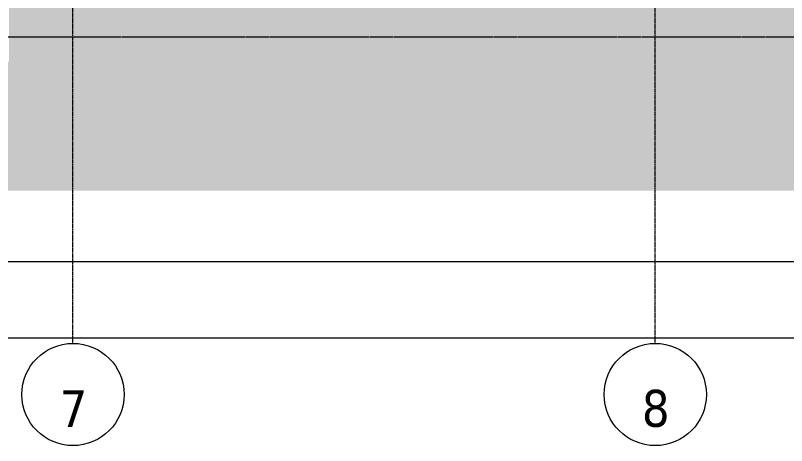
# Model space of a CAD drawing. Header units: millimetres. Extents: x 26124 to 258712, y -8723 to 35400.
# Drawn here: x 68343 to 79203, y -7761 to -1700 of the extents above; entities that cross this region are included whole.
import ezdxf

# ---------------------------------------------------------------- set-up
doc = ezdxf.new("R2010")
doc.units = ezdxf.units.MM
doc.linetypes.add('Centre', pattern=[31.75, 6.35, -4.7625, 15.875, -4.7625])
doc.linetypes.add('Grid Line', pattern=[22.225, 12.7, -3.175, 3.175, -3.175])
for name, color, linetype, lineweight in [('A-ANNO-DIMS', 211, 'Continuous', 9), ('A-ANNO-DIMS-160', 211, 'Continuous', 9), ('A-DETL-GENF-2', 9, 'Continuous', 9), ('A-FLOR-LEVL-2', 51, 'Centre', 9), ('S-GRID-1', 1, 'Grid Line', 9), ('S-GRID-IDEN', 1, 'Continuous', 9)]:
    doc.layers.add(name, color=color, linetype=linetype, lineweight=lineweight)
doc.styles.add('Tahoma_B_1', font='tahomabd.ttf', dxfattribs={"height": 520})
doc.styles.add('UTM Avo', font='', dxfattribs={"width": 0.9, "height": 400})
doc.styles.get('UTM Avo').set_extended_font_data('UTM Avo')
doc.dimstyles.new('1_Dim_chi_tiet_2_5', dxfattribs={"dimscale": 304.8, "dimtxt": 399.720379, "dimasz": 0.629921, "dimexe": 0.524934, "dimexo": 0.0625, "dimgap": 0.052493, "dimtad": 1, "dimdec": 0, "dimrnd": 5, "dimzin": 0, "dimdsep": 46, "dimtxsty": 'UTM Avo', "dimblk1": 'OBLIQUE', "dimblk2": 'OBLIQUE', "dimsah": 1, "dimcen": 0.09, "dimdle": 0.524934, "dimazin": 0, "dimtfac": 1, "dimtdec": 4, "dimtix": 1, "dimtmove": 0, "dimatfit": 3, "dimfxl": 1.049869, "dimfxlon": 1, "dimtvp": 1, "dimtolj": 1, "dimtzin": 0, "dimarcsym": 2})

# ---------------------------------------------------------------- blocks, each defined once
blk = doc.blocks.new('Grid - M_Grid Head - Circle-353313-TKCS_MẶT CẮT 3')
at = {"layer": 'S-GRID-IDEN'}
blk.add_circle((33653, -7041), 720, dxfattribs=at)
blk = doc.blocks.new('DIMBLOCK62-TKCS_MẶT CẮT 3')
at = {"layer": 'A-ANNO-DIMS-160'}
for p, q in [((54953, -4849), (54953, -5329)), ((54953, -5169), (54953, -4849)), ((105953, -4849), (105953, -5329)), ((105953, -5169), (105953, -4849)), ((54953, -5169), (105953, -5169))]:
    blk.add_line(p, q, dxfattribs=at)
at = {"layer": 'A-ANNO-DIMS-160', "lineweight": 25}
for p, q in [((54953, -5169), (55049, -5073)), ((105953, -5169), (106049, -5073)), ((54953, -5169), (54857, -5265)), ((105953, -5169), (105857, -5265))]:
    blk.add_line(p, q, dxfattribs=at)
at = {"layer": 'A-ANNO-DIMS-160', "color": 0, "insert": (79768, -4649), "char_height": 400, "width": 1643.29, "attachment_point": 1, "line_spacing_factor": 1.110334, "style": 'UTM Avo'}
blk.add_mtext('51000', dxfattribs=at)
blk = doc.blocks.new('_Oblique')
at = {"color": 0, "linetype": 'ByBlock', "lineweight": -2}
blk.add_line((-0.5, -0.5), (0.5, 0.5), dxfattribs=at)
blk = doc.blocks.new('DIMBLOCK70-TKCS_MẶT CẮT 3')
at = {"layer": 'A-ANNO-DIMS-160'}
for p, q in [((33653, -5923), (33653, -6403)), ((33653, -6243), (33653, -5923)), ((127253, -5923), (127253, -6403)), ((127253, -6243), (127253, -5923)), ((33493, -6243), (127413, -6243))]:
    blk.add_line(p, q, dxfattribs=at)
at = {"layer": 'A-ANNO-DIMS-160', "lineweight": 25}
for p, q in [((33653, -6243), (33749, -6147)), ((127253, -6243), (127349, -6147)), ((33653, -6243), (33557, -6339)), ((127253, -6243), (127157, -6339))]:
    blk.add_line(p, q, dxfattribs=at)
at = {"layer": 'A-ANNO-DIMS-160', "color": 0, "insert": (79768, -5724), "char_height": 400, "width": 1643.29, "attachment_point": 1, "line_spacing_factor": 1.110334, "style": 'UTM Avo'}
blk.add_mtext('93600', dxfattribs=at)

msp = doc.modelspace()

# ---------------------------------------------------------------- hatches: boundary and pattern name
at = {"layer": 'A-DETL-GENF-2'}
h = msp.add_hatch(dxfattribs=at)
h.set_pattern_fill('FP_49', color=256, style=0, pattern_type=2)
h.set_pattern_definition([(0, (80880.3, 14125), (774.192, 774.192), [774.192, -774.192]), (0, (80880.3, 14415.3), (774.192, 774.192), [774.192, -774.192]), (0, (80880.3, 14705.64), (774.192, 774.192), [774.192, -774.192]), (90, (80977.1, 14802.4), (-774.192, 774.192), [774.192, -774.192]), (90, (81267.4, 14802.4), (-774.192, 774.192), [774.192, -774.192]), (90, (81557.7, 14802.4), (-774.192, 774.192), [774.192, -774.192])])
h.paths.add_polyline_path([(28793.1, -4170.1), (132433, -4170.1), (132433, -222.8), (129793.4, -74.5), (127252.6, -74.5), (127252.6, -2750), (126852.6, -2750), (126852.6, -2350), (122902.6, -2350), (122902.6, -2750), (122502.6, -2750), (122502.6, -2350), (116502.6, -2350), (116502.6, -2750), (116102.7, -2750), (116102.7, -2350), (112952.6, -2350), (112952.6, -2750), (112652.6, -2750), (112652.6, -2350), (107852.5, -2350), (107852.5, -2750), (107452.5, -2750), (107452.5, 800), (68252.6, 800), (68252.6, -2350), (53452.6, -2350), (53452.6, -2750), (53052.6, -2750), (53052.6, -2350), (44852.6, -2350), (44852.6, -2750), (44452.6, -2750), (44452.6, -2350), (38402.6, -2350), (38402.6, -2750), (38002.6, -2750), (38002.6, -2350), (34052.6, -2350), (34052.6, -2750), (33652.6, -2750), (33652.6, -74.5), (31103.6, -74.5), (28473.7, -222.8), (28473.7, -4170.1), (28517.9, -4170.1)])

# ---------------------------------------------------------------- linework, layer by layer
at = {"layer": 'A-FLOR-LEVL-2'}
msp.add_line((26123.8, -2000), (132120.6, -2000), dxfattribs=at)
at = {"layer": 'S-GRID-1'}
for p, q in [((69152.6, -2320.6), (69152.6, 30285.9)), ((77352.6, -2320.6), (77352.6, 30285.9)), ((69152.6, -6320.6), (69152.6, -2320.6)), ((77352.6, -6320.6), (77352.6, -2320.6))]:
    msp.add_line(p, q, dxfattribs=at)

# ---------------------------------------------------------------- block references
at = {"layer": 'S-GRID-IDEN'}
for p in [(35500, 0), (43700, 0)]:
    msp.add_blockref('Grid - M_Grid Head - Circle-353313-TKCS_MẶT CẮT 3', p, dxfattribs=at)

# ---------------------------------------------------------------- dimensions: what is measured, and where the dimension line sits
at = {"layer": 'A-ANNO-DIMS'}
for base, p1, p2, override, picture, middle in [((105952.6, -5168.9), (54952.6, -4848.9), (105952.6, -4848.9), {"dimpost": '<>', "dimfxl": 51000}, 'DIMBLOCK62-TKCS_MẶT CẮT 3', (80452.6, -4945.9)), ((127252.6, -6243.3), (33652.6, -5923.3), (127252.6, -5923.3), {"dimpost": '<>', "dimfxl": 93600}, 'DIMBLOCK70-TKCS_MẶT CẮT 3', (80452.6, -6020.3))]:
    dim = msp.add_linear_dim(base=base, p1=p1, p2=p2, dimstyle='1_Dim_chi_tiet_2_5', override=override, dxfattribs=at)
    dim.commit()
    dim.dimension.update_dxf_attribs({"geometry": picture, "text_midpoint": middle})

# ---------------------------------------------------------------- next in the draw order: texts
at = {"layer": 'S-GRID-IDEN', "char_height": 520, "width": 465.6, "attachment_point": 5, "line_spacing_factor": 0.996129, "style": 'Tahoma_B_1', "bg_fill": 3, "box_fill_scale": 1.25, "bg_fill_color": 256, "bg_fill_true_color": 13158600, "bg_fill_transparency": 0}
for s, insert in [('\\pt2031.9988,4063.9976,6096.0016,8128.0004,10159.9992,12191.998,14224.002,16256.0008,18287.9996,20319.9984,22352.0024,24384.0012,26416,28447.9988,30479.9976,32512.0016,34544.0004,36575.9992,38607.998,40640.002,42672.0008,44703.9996,46735.9984,48768.0024,50800.0012,52832,54863.9988,56895.9976,58928.0016,60960.0004,62991.9992,65023.998;7', (69160.1, -7240.3)), ('\\pt2031.9988,4063.9976,6096.0016,8128.0004,10159.9992,12191.998,14224.002,16256.0008,18287.9996,20319.9984,22352.0024,24384.0012,26416,28447.9988,30479.9976,32512.0016,34544.0004,36575.9992,38607.998,40640.002,42672.0008,44703.9996,46735.9984,48768.0024,50800.0012,52832,54863.9988,56895.9976,58928.0016,60960.0004,62991.9992,65023.998;8', (77360.1, -7240.3))]:
    msp.add_mtext(s, dxfattribs=dict(at, insert=insert))

doc.saveas('drawing.dxf')
